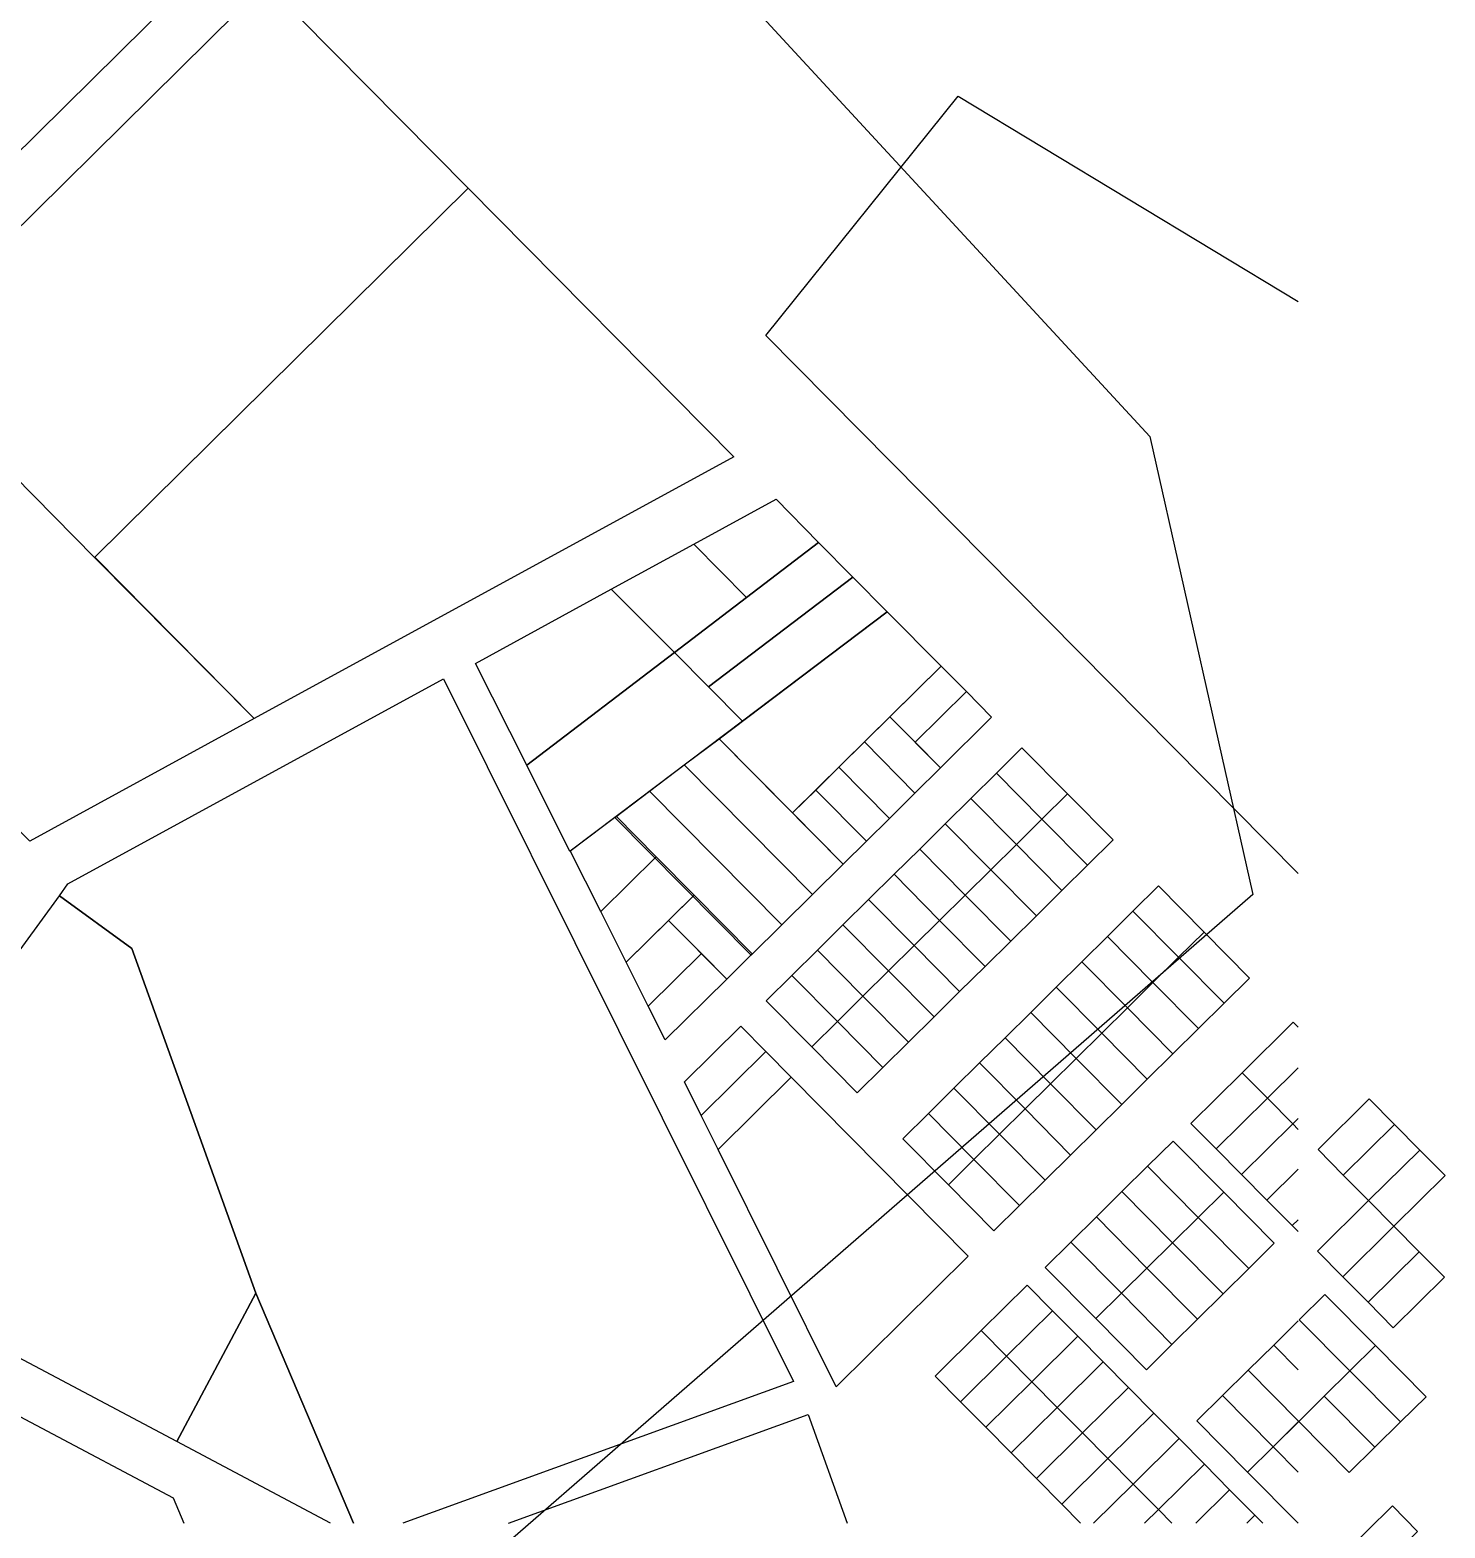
# Model space of a CAD drawing. Header units: metres. Extents: x 5594974 to 5596329, y 6967237 to 6968572.
# Drawn here: x 5595931.7 to 5596325.2, y 6967728.4 to 6968145 of the extents above; entities that cross this region are included whole.
import ezdxf

# ---------------------------------------------------------------- set-up
doc = ezdxf.new("R2010")
doc.units = ezdxf.units.M
doc.layers.add('zz_catastro_fontana', color=7, linetype='Continuous')
doc.layers.add('ZZ_Imagen', color=7, linetype='Continuous')

msp = doc.modelspace()

# ---------------------------------------------------------------- linework, layer by layer
at = {"layer": 'zz_catastro_fontana'}
for points in [[(5595876.71, 6968279.84), (5595986.75, 6968168.56), (5595926.31, 6968108.79), (5595816.27, 6968220.07), (5595876.71, 6968279.84)], [(5595876.71, 6968279.84), (5595986.75, 6968168.56), (5595926.31, 6968108.79), (5595816.27, 6968220.07), (5595876.71, 6968279.84)], [(5596053.55, 6968101.01), (5595949.69, 6967998.3), (5595893.49, 6968055.24), (5595997.3, 6968157.9), (5596053.55, 6968101.01)], [(5596053.55, 6968101.01), (5595949.69, 6967998.3), (5595893.49, 6968055.24), (5595997.3, 6968157.9), (5596053.55, 6968101.01)], [(5596127.44, 6968026.29), (5595994.05, 6967953.44), (5595949.71, 6967998.32), (5596053.55, 6968101.01), (5596127.44, 6968026.29)], [(5596127.44, 6968026.29), (5595994.05, 6967953.44), (5595949.71, 6967998.32), (5596053.55, 6968101.01), (5596127.44, 6968026.29)], [(5595893.49, 6968055.24), (5595949.69, 6967998.3), (5595994.05, 6967953.44), (5595931.68, 6967919.39), (5595894.1, 6967957.39), (5595844.88, 6968007.17), (5595893.49, 6968055.24)], [(5595893.49, 6968055.24), (5595949.69, 6967998.3), (5595994.05, 6967953.44), (5595931.68, 6967919.39), (5595894.1, 6967957.39), (5595844.88, 6968007.17), (5595893.49, 6968055.24)], [(5596116.25, 6968001.94), (5596139.15, 6968014.45), (5596151, 6968002.47), (5596130.98, 6967987.17), (5596116.25, 6968001.94)], [(5596116.25, 6968001.94), (5596139.15, 6968014.45), (5596151, 6968002.47), (5596130.98, 6967987.17), (5596116.25, 6968001.94)], [(5596130.98, 6967987.17), (5596110.96, 6967971.87), (5596093.34, 6967989.43), (5596116.25, 6968001.94), (5596130.98, 6967987.17)], [(5596130.98, 6967987.17), (5596110.96, 6967971.87), (5596093.34, 6967989.43), (5596116.25, 6968001.94), (5596130.98, 6967987.17)], [(5596160.54, 6967992.82), (5596120.38, 6967962.33), (5596110.96, 6967971.87), (5596151, 6968002.47), (5596160.54, 6967992.82)], [(5596160.54, 6967992.82), (5596120.38, 6967962.33), (5596110.96, 6967971.87), (5596151, 6968002.47), (5596160.54, 6967992.82)], [(5596110.96, 6967971.87), (5596069.88, 6967940.47), (5596055.57, 6967968.81), (5596093.34, 6967989.43), (5596110.96, 6967971.87)], [(5596110.96, 6967971.87), (5596069.88, 6967940.47), (5596055.57, 6967968.81), (5596093.34, 6967989.43), (5596110.96, 6967971.87)], [(5596170.09, 6967983.17), (5596129.82, 6967952.78), (5596120.38, 6967962.33), (5596160.54, 6967992.82), (5596170.09, 6967983.17)], [(5596170.09, 6967983.17), (5596129.82, 6967952.78), (5596120.38, 6967962.33), (5596160.54, 6967992.82), (5596170.09, 6967983.17)], [(5596185.03, 6967968.06), (5596143.74, 6967927.22), (5596123.31, 6967947.87), (5596170.09, 6967983.17), (5596185.03, 6967968.06)], [(5596185.03, 6967968.06), (5596143.74, 6967927.22), (5596123.31, 6967947.87), (5596170.09, 6967983.17), (5596185.03, 6967968.06)], [(5596129.82, 6967952.78), (5596081.78, 6967916.53), (5596069.88, 6967940.47), (5596110.96, 6967971.87), (5596129.82, 6967952.78)], [(5596129.82, 6967952.78), (5596081.78, 6967916.53), (5596069.88, 6967940.47), (5596110.96, 6967971.87), (5596129.82, 6967952.78)], [(5596185.03, 6967968.06), (5596192.06, 6967960.95), (5596177.84, 6967946.88), (5596170.81, 6967953.99), (5596185.03, 6967968.06)], [(5596185.03, 6967968.06), (5596192.06, 6967960.95), (5596177.84, 6967946.88), (5596170.81, 6967953.99), (5596185.03, 6967968.06)], [(5596192.06, 6967960.95), (5596199.1, 6967953.84), (5596184.88, 6967939.77), (5596177.84, 6967946.88), (5596192.06, 6967960.95)], [(5596192.06, 6967960.95), (5596199.1, 6967953.84), (5596184.88, 6967939.77), (5596177.84, 6967946.88), (5596192.06, 6967960.95)], [(5596170.81, 6967953.99), (5596184.88, 6967939.77), (5596177.77, 6967932.74), (5596163.7, 6967946.96), (5596170.81, 6967953.99)], [(5596170.81, 6967953.99), (5596184.88, 6967939.77), (5596177.77, 6967932.74), (5596163.7, 6967946.96), (5596170.81, 6967953.99)], [(5596149.27, 6967904.56), (5596113.65, 6967940.57), (5596123.31, 6967947.87), (5596157.8, 6967913), (5596149.27, 6967904.56)], [(5596149.27, 6967904.56), (5596113.65, 6967940.57), (5596123.31, 6967947.87), (5596157.8, 6967913), (5596149.27, 6967904.56)], [(5596163.7, 6967946.96), (5596177.77, 6967932.74), (5596170.65, 6967925.71), (5596156.59, 6967939.93), (5596163.7, 6967946.96)], [(5596163.7, 6967946.96), (5596177.77, 6967932.74), (5596170.65, 6967925.71), (5596156.59, 6967939.93), (5596163.7, 6967946.96)], [(5596200.42, 6967938.27), (5596207.53, 6967945.3), (5596220.19, 6967932.5), (5596213.08, 6967925.47), (5596200.42, 6967938.27)], [(5596200.42, 6967938.27), (5596207.53, 6967945.3), (5596220.19, 6967932.5), (5596213.08, 6967925.47), (5596200.42, 6967938.27)], [(5596140.73, 6967896.12), (5596103.99, 6967933.28), (5596113.65, 6967940.57), (5596149.27, 6967904.56), (5596140.73, 6967896.12)], [(5596140.73, 6967896.12), (5596103.99, 6967933.28), (5596113.65, 6967940.57), (5596149.27, 6967904.56), (5596140.73, 6967896.12)], [(5596156.59, 6967939.93), (5596170.65, 6967925.71), (5596164.26, 6967919.38), (5596150.19, 6967933.6), (5596156.59, 6967939.93)], [(5596156.59, 6967939.93), (5596170.65, 6967925.71), (5596164.26, 6967919.38), (5596150.19, 6967933.6), (5596156.59, 6967939.93)], [(5596193.31, 6967931.24), (5596200.42, 6967938.27), (5596213.08, 6967925.47), (5596205.97, 6967918.44), (5596193.31, 6967931.24)], [(5596193.31, 6967931.24), (5596200.42, 6967938.27), (5596213.08, 6967925.47), (5596205.97, 6967918.44), (5596193.31, 6967931.24)], [(5596132.2, 6967887.68), (5596094.32, 6967925.99), (5596103.99, 6967933.28), (5596140.73, 6967896.12), (5596132.2, 6967887.68)], [(5596132.2, 6967887.68), (5596094.32, 6967925.99), (5596103.99, 6967933.28), (5596140.73, 6967896.12), (5596132.2, 6967887.68)], [(5596150.19, 6967933.6), (5596164.26, 6967919.38), (5596157.8, 6967913), (5596143.74, 6967927.22), (5596150.19, 6967933.6)], [(5596150.19, 6967933.6), (5596164.26, 6967919.38), (5596157.8, 6967913), (5596143.74, 6967927.22), (5596150.19, 6967933.6)], [(5596186.2, 6967924.21), (5596193.31, 6967931.24), (5596205.97, 6967918.44), (5596198.86, 6967911.41), (5596186.2, 6967924.21)], [(5596186.2, 6967924.21), (5596193.31, 6967931.24), (5596205.97, 6967918.44), (5596198.86, 6967911.41), (5596186.2, 6967924.21)], [(5596213.08, 6967925.47), (5596220.19, 6967932.5), (5596232.85, 6967919.71), (5596225.74, 6967912.67), (5596213.08, 6967925.47)], [(5596213.08, 6967925.47), (5596220.19, 6967932.5), (5596232.85, 6967919.71), (5596225.74, 6967912.67), (5596213.08, 6967925.47)], [(5596090.41, 6967899.79), (5596081.93, 6967916.64), (5596094.71, 6967926.28), (5596105.82, 6967915.04), (5596090.41, 6967899.79)], [(5596090.41, 6967899.79), (5596081.93, 6967916.64), (5596094.71, 6967926.28), (5596105.82, 6967915.04), (5596090.41, 6967899.79)], [(5596179.09, 6967917.18), (5596186.2, 6967924.21), (5596198.86, 6967911.41), (5596191.75, 6967904.38), (5596179.09, 6967917.18)], [(5596179.09, 6967917.18), (5596186.2, 6967924.21), (5596198.86, 6967911.41), (5596191.75, 6967904.38), (5596179.09, 6967917.18)], [(5596205.97, 6967918.44), (5596213.08, 6967925.47), (5596225.74, 6967912.67), (5596218.63, 6967905.64), (5596205.97, 6967918.44)], [(5596205.97, 6967918.44), (5596213.08, 6967925.47), (5596225.74, 6967912.67), (5596218.63, 6967905.64), (5596205.97, 6967918.44)], [(5596097.5, 6967885.71), (5596090.41, 6967899.79), (5596105.82, 6967915.04), (5596116.37, 6967904.38), (5596097.5, 6967885.71)], [(5596097.5, 6967885.71), (5596090.41, 6967899.79), (5596105.82, 6967915.04), (5596116.37, 6967904.38), (5596097.5, 6967885.71)], [(5596171.98, 6967910.15), (5596179.09, 6967917.18), (5596191.75, 6967904.38), (5596184.64, 6967897.35), (5596171.98, 6967910.15)], [(5596171.98, 6967910.15), (5596179.09, 6967917.18), (5596191.75, 6967904.38), (5596184.64, 6967897.35), (5596171.98, 6967910.15)], [(5596198.86, 6967911.41), (5596205.97, 6967918.44), (5596218.63, 6967905.64), (5596211.52, 6967898.61), (5596198.86, 6967911.41)], [(5596198.86, 6967911.41), (5596205.97, 6967918.44), (5596218.63, 6967905.64), (5596211.52, 6967898.61), (5596198.86, 6967911.41)], [(5596191.75, 6967904.38), (5596198.86, 6967911.41), (5596211.52, 6967898.61), (5596204.41, 6967891.58), (5596191.75, 6967904.38)], [(5596191.75, 6967904.38), (5596198.86, 6967911.41), (5596211.52, 6967898.61), (5596204.41, 6967891.58), (5596191.75, 6967904.38)], [(5596164.87, 6967903.11), (5596171.98, 6967910.15), (5596184.64, 6967897.35), (5596177.53, 6967890.32), (5596164.87, 6967903.11)], [(5596164.87, 6967903.11), (5596171.98, 6967910.15), (5596184.64, 6967897.35), (5596177.53, 6967890.32), (5596164.87, 6967903.11)], [(5596238.39, 6967899.88), (5596245.5, 6967906.91), (5596258.16, 6967894.11), (5596251.05, 6967887.08), (5596238.39, 6967899.88)], [(5596238.39, 6967899.88), (5596245.5, 6967906.91), (5596258.16, 6967894.11), (5596251.05, 6967887.08), (5596238.39, 6967899.88)], [(5595869.23, 6967807.19), (5595939.89, 6967904.18), (5595960.01, 6967889.52), (5595994.53, 6967793.72), (5595972.59, 6967752.38), (5595869.23, 6967807.19)], [(5595869.23, 6967807.19), (5595939.89, 6967904.18), (5595960.01, 6967889.52), (5595994.53, 6967793.72), (5595972.59, 6967752.38), (5595869.23, 6967807.19)], [(5596125.43, 6967880.99), (5596109.26, 6967897.34), (5596116.37, 6967904.38), (5596132.54, 6967888.02), (5596125.43, 6967880.99)], [(5596125.43, 6967880.99), (5596109.26, 6967897.34), (5596116.37, 6967904.38), (5596132.54, 6967888.02), (5596125.43, 6967880.99)], [(5596157.76, 6967896.08), (5596164.87, 6967903.11), (5596177.53, 6967890.32), (5596170.42, 6967883.28), (5596157.76, 6967896.08)], [(5596157.76, 6967896.08), (5596164.87, 6967903.11), (5596177.53, 6967890.32), (5596170.42, 6967883.28), (5596157.76, 6967896.08)], [(5596184.64, 6967897.35), (5596191.75, 6967904.38), (5596204.41, 6967891.58), (5596197.3, 6967884.55), (5596184.64, 6967897.35)], [(5596184.64, 6967897.35), (5596191.75, 6967904.38), (5596204.41, 6967891.58), (5596197.3, 6967884.55), (5596184.64, 6967897.35)], [(5596231.28, 6967892.84), (5596238.39, 6967899.88), (5596251.05, 6967887.08), (5596243.94, 6967880.05), (5596231.28, 6967892.84)], [(5596231.28, 6967892.84), (5596238.39, 6967899.88), (5596251.05, 6967887.08), (5596243.94, 6967880.05), (5596231.28, 6967892.84)], [(5596118.4, 6967888.1), (5596103.64, 6967873.5), (5596097.5, 6967885.71), (5596109.26, 6967897.34), (5596118.4, 6967888.1)], [(5596118.4, 6967888.1), (5596103.64, 6967873.5), (5596097.5, 6967885.71), (5596109.26, 6967897.34), (5596118.4, 6967888.1)], [(5596150.65, 6967889.05), (5596157.76, 6967896.08), (5596170.42, 6967883.28), (5596163.31, 6967876.25), (5596150.65, 6967889.05)], [(5596150.65, 6967889.05), (5596157.76, 6967896.08), (5596170.42, 6967883.28), (5596163.31, 6967876.25), (5596150.65, 6967889.05)], [(5596177.53, 6967890.32), (5596184.64, 6967897.35), (5596197.3, 6967884.55), (5596190.19, 6967877.52), (5596177.53, 6967890.32)], [(5596177.53, 6967890.32), (5596184.64, 6967897.35), (5596197.3, 6967884.55), (5596190.19, 6967877.52), (5596177.53, 6967890.32)], [(5596251.05, 6967887.08), (5596258.16, 6967894.11), (5596270.82, 6967881.31), (5596263.71, 6967874.28), (5596251.05, 6967887.08)], [(5596251.05, 6967887.08), (5596258.16, 6967894.11), (5596270.82, 6967881.31), (5596263.71, 6967874.28), (5596251.05, 6967887.08)], [(5596170.42, 6967883.28), (5596177.53, 6967890.32), (5596190.19, 6967877.52), (5596183.08, 6967870.49), (5596170.42, 6967883.28)], [(5596170.42, 6967883.28), (5596177.53, 6967890.32), (5596190.19, 6967877.52), (5596183.08, 6967870.49), (5596170.42, 6967883.28)], [(5596224.17, 6967885.81), (5596231.28, 6967892.84), (5596243.94, 6967880.05), (5596236.83, 6967873.01), (5596224.17, 6967885.81)], [(5596224.17, 6967885.81), (5596231.28, 6967892.84), (5596243.94, 6967880.05), (5596236.83, 6967873.01), (5596224.17, 6967885.81)], [(5596125.43, 6967880.99), (5596108.37, 6967864.11), (5596103.64, 6967873.5), (5596118.4, 6967888.1), (5596125.43, 6967880.99)], [(5596125.43, 6967880.99), (5596108.37, 6967864.11), (5596103.64, 6967873.5), (5596118.4, 6967888.1), (5596125.43, 6967880.99)], [(5596143.54, 6967882.02), (5596150.65, 6967889.05), (5596163.31, 6967876.25), (5596156.2, 6967869.22), (5596143.54, 6967882.02)], [(5596143.54, 6967882.02), (5596150.65, 6967889.05), (5596163.31, 6967876.25), (5596156.2, 6967869.22), (5596143.54, 6967882.02)], [(5596217.06, 6967878.78), (5596224.17, 6967885.81), (5596236.83, 6967873.01), (5596229.72, 6967865.98), (5596217.06, 6967878.78)], [(5596217.06, 6967878.78), (5596224.17, 6967885.81), (5596236.83, 6967873.01), (5596229.72, 6967865.98), (5596217.06, 6967878.78)], [(5596243.94, 6967880.05), (5596251.05, 6967887.08), (5596263.71, 6967874.28), (5596256.6, 6967867.25), (5596243.94, 6967880.05)], [(5596243.94, 6967880.05), (5596251.05, 6967887.08), (5596263.71, 6967874.28), (5596256.6, 6967867.25), (5596243.94, 6967880.05)], [(5596136.43, 6967874.99), (5596143.54, 6967882.02), (5596156.2, 6967869.22), (5596149.09, 6967862.19), (5596136.43, 6967874.99)], [(5596136.43, 6967874.99), (5596143.54, 6967882.02), (5596156.2, 6967869.22), (5596149.09, 6967862.19), (5596136.43, 6967874.99)], [(5596163.31, 6967876.25), (5596170.42, 6967883.28), (5596183.08, 6967870.49), (5596175.97, 6967863.45), (5596163.31, 6967876.25)], [(5596163.31, 6967876.25), (5596170.42, 6967883.28), (5596183.08, 6967870.49), (5596175.97, 6967863.45), (5596163.31, 6967876.25)], [(5596209.95, 6967871.75), (5596217.06, 6967878.78), (5596229.72, 6967865.98), (5596222.61, 6967858.95), (5596209.95, 6967871.75)], [(5596209.95, 6967871.75), (5596217.06, 6967878.78), (5596229.72, 6967865.98), (5596222.61, 6967858.95), (5596209.95, 6967871.75)], [(5596236.83, 6967873.01), (5596243.94, 6967880.05), (5596256.6, 6967867.25), (5596249.49, 6967860.22), (5596236.83, 6967873.01)], [(5596236.83, 6967873.01), (5596243.94, 6967880.05), (5596256.6, 6967867.25), (5596249.49, 6967860.22), (5596236.83, 6967873.01)], [(5596156.2, 6967869.22), (5596163.31, 6967876.25), (5596175.97, 6967863.45), (5596168.85, 6967856.42), (5596156.2, 6967869.22)], [(5596156.2, 6967869.22), (5596163.31, 6967876.25), (5596175.97, 6967863.45), (5596168.85, 6967856.42), (5596156.2, 6967869.22)], [(5596229.72, 6967865.98), (5596236.83, 6967873.01), (5596249.49, 6967860.22), (5596242.38, 6967853.18), (5596229.72, 6967865.98)], [(5596229.72, 6967865.98), (5596236.83, 6967873.01), (5596249.49, 6967860.22), (5596242.38, 6967853.18), (5596229.72, 6967865.98)], [(5596149.09, 6967862.19), (5596156.2, 6967869.22), (5596168.85, 6967856.42), (5596161.74, 6967849.39), (5596149.09, 6967862.19)], [(5596149.09, 6967862.19), (5596156.2, 6967869.22), (5596168.85, 6967856.42), (5596161.74, 6967849.39), (5596149.09, 6967862.19)], [(5596202.84, 6967864.72), (5596209.95, 6967871.75), (5596222.61, 6967858.95), (5596215.5, 6967851.92), (5596202.84, 6967864.72)], [(5596202.84, 6967864.72), (5596209.95, 6967871.75), (5596222.61, 6967858.95), (5596215.5, 6967851.92), (5596202.84, 6967864.72)], [(5596136.35, 6967860.85), (5596118.37, 6967843.06), (5596113.68, 6967852.49), (5596129.32, 6967867.96), (5596136.35, 6967860.85)], [(5596136.35, 6967860.85), (5596118.37, 6967843.06), (5596113.68, 6967852.49), (5596129.32, 6967867.96), (5596136.35, 6967860.85)], [(5596195.73, 6967857.69), (5596202.84, 6967864.72), (5596215.5, 6967851.92), (5596208.39, 6967844.89), (5596195.73, 6967857.69)], [(5596195.73, 6967857.69), (5596202.84, 6967864.72), (5596215.5, 6967851.92), (5596208.39, 6967844.89), (5596195.73, 6967857.69)], [(5596222.61, 6967858.95), (5596229.72, 6967865.98), (5596242.38, 6967853.18), (5596235.27, 6967846.15), (5596222.61, 6967858.95)], [(5596222.61, 6967858.95), (5596229.72, 6967865.98), (5596242.38, 6967853.18), (5596235.27, 6967846.15), (5596222.61, 6967858.95)], [(5596143.38, 6967853.74), (5596123.05, 6967833.63), (5596118.37, 6967843.06), (5596136.35, 6967860.85), (5596143.38, 6967853.74)], [(5596143.38, 6967853.74), (5596123.05, 6967833.63), (5596118.37, 6967843.06), (5596136.35, 6967860.85), (5596143.38, 6967853.74)], [(5596188.62, 6967850.66), (5596195.73, 6967857.69), (5596208.39, 6967844.89), (5596201.28, 6967837.86), (5596188.62, 6967850.66)], [(5596188.62, 6967850.66), (5596195.73, 6967857.69), (5596208.39, 6967844.89), (5596201.28, 6967837.86), (5596188.62, 6967850.66)], [(5596215.5, 6967851.92), (5596222.61, 6967858.95), (5596235.27, 6967846.15), (5596228.16, 6967839.12), (5596215.5, 6967851.92)], [(5596215.5, 6967851.92), (5596222.61, 6967858.95), (5596235.27, 6967846.15), (5596228.16, 6967839.12), (5596215.5, 6967851.92)], [(5596143.38, 6967853.74), (5596192.6, 6967803.96), (5596155.87, 6967767.64), (5596123.05, 6967833.63), (5596143.38, 6967853.74)], [(5596143.38, 6967853.74), (5596192.6, 6967803.96), (5596155.87, 6967767.64), (5596123.05, 6967833.63), (5596143.38, 6967853.74)], [(5596208.39, 6967844.89), (5596215.5, 6967851.92), (5596228.16, 6967839.12), (5596221.05, 6967832.09), (5596208.39, 6967844.89)], [(5596208.39, 6967844.89), (5596215.5, 6967851.92), (5596228.16, 6967839.12), (5596221.05, 6967832.09), (5596208.39, 6967844.89)], [(5596254.52, 6967840.9), (5596268.74, 6967854.97), (5596275.77, 6967847.86), (5596261.55, 6967833.79), (5596254.52, 6967840.9)], [(5596254.52, 6967840.9), (5596268.74, 6967854.97), (5596275.77, 6967847.86), (5596261.55, 6967833.79), (5596254.52, 6967840.9)], [(5596181.51, 6967843.62), (5596188.62, 6967850.66), (5596201.28, 6967837.86), (5596194.17, 6967830.83), (5596181.51, 6967843.62)], [(5596181.51, 6967843.62), (5596188.62, 6967850.66), (5596201.28, 6967837.86), (5596194.17, 6967830.83), (5596181.51, 6967843.62)], [(5596261.55, 6967833.79), (5596275.77, 6967847.86), (5596282.8, 6967840.75), (5596268.58, 6967826.68), (5596261.55, 6967833.79)], [(5596261.55, 6967833.79), (5596275.77, 6967847.86), (5596282.8, 6967840.75), (5596268.58, 6967826.68), (5596261.55, 6967833.79)], [(5596289.84, 6967833.64), (5596304.06, 6967847.7), (5596311.09, 6967840.59), (5596296.87, 6967826.53), (5596289.84, 6967833.64)], [(5596289.84, 6967833.64), (5596304.06, 6967847.7), (5596311.09, 6967840.59), (5596296.87, 6967826.53), (5596289.84, 6967833.64)], [(5596174.4, 6967836.59), (5596181.51, 6967843.62), (5596194.17, 6967830.83), (5596187.06, 6967823.79), (5596174.4, 6967836.59)], [(5596174.4, 6967836.59), (5596181.51, 6967843.62), (5596194.17, 6967830.83), (5596187.06, 6967823.79), (5596174.4, 6967836.59)], [(5596201.28, 6967837.86), (5596208.39, 6967844.89), (5596221.05, 6967832.09), (5596213.94, 6967825.06), (5596201.28, 6967837.86)], [(5596201.28, 6967837.86), (5596208.39, 6967844.89), (5596221.05, 6967832.09), (5596213.94, 6967825.06), (5596201.28, 6967837.86)], [(5596296.87, 6967826.53), (5596311.09, 6967840.59), (5596318.12, 6967833.48), (5596303.9, 6967819.42), (5596296.87, 6967826.53)], [(5596296.87, 6967826.53), (5596311.09, 6967840.59), (5596318.12, 6967833.48), (5596303.9, 6967819.42), (5596296.87, 6967826.53)], [(5596194.17, 6967830.83), (5596201.28, 6967837.86), (5596213.94, 6967825.06), (5596206.83, 6967818.03), (5596194.17, 6967830.83)], [(5596194.17, 6967830.83), (5596201.28, 6967837.86), (5596213.94, 6967825.06), (5596206.83, 6967818.03), (5596194.17, 6967830.83)], [(5596242.43, 6967828.95), (5596249.54, 6967835.98), (5596263.61, 6967821.76), (5596256.5, 6967814.73), (5596242.43, 6967828.95)], [(5596242.43, 6967828.95), (5596249.54, 6967835.98), (5596263.61, 6967821.76), (5596256.5, 6967814.73), (5596242.43, 6967828.95)], [(5596303.9, 6967819.42), (5596318.12, 6967833.48), (5596325.15, 6967826.37), (5596310.93, 6967812.31), (5596303.9, 6967819.42)], [(5596303.9, 6967819.42), (5596318.12, 6967833.48), (5596325.15, 6967826.37), (5596310.93, 6967812.31), (5596303.9, 6967819.42)], [(5596187.06, 6967823.79), (5596194.17, 6967830.83), (5596206.83, 6967818.03), (5596199.71, 6967810.99), (5596187.06, 6967823.79)], [(5596187.06, 6967823.79), (5596194.17, 6967830.83), (5596206.83, 6967818.03), (5596199.71, 6967810.99), (5596187.06, 6967823.79)], [(5596235.32, 6967821.92), (5596242.43, 6967828.95), (5596256.5, 6967814.73), (5596249.39, 6967807.7), (5596235.32, 6967821.92)], [(5596235.32, 6967821.92), (5596242.43, 6967828.95), (5596256.5, 6967814.73), (5596249.39, 6967807.7), (5596235.32, 6967821.92)], [(5596228.21, 6967814.89), (5596235.32, 6967821.92), (5596249.39, 6967807.7), (5596242.28, 6967800.67), (5596228.21, 6967814.89)], [(5596228.21, 6967814.89), (5596235.32, 6967821.92), (5596249.39, 6967807.7), (5596242.28, 6967800.67), (5596228.21, 6967814.89)], [(5596256.5, 6967814.73), (5596263.61, 6967821.76), (5596277.67, 6967807.54), (5596270.56, 6967800.51), (5596256.5, 6967814.73)], [(5596256.5, 6967814.73), (5596263.61, 6967821.76), (5596277.67, 6967807.54), (5596270.56, 6967800.51), (5596256.5, 6967814.73)], [(5596289.68, 6967805.35), (5596303.9, 6967819.42), (5596310.93, 6967812.31), (5596296.71, 6967798.24), (5596289.68, 6967805.35)], [(5596289.68, 6967805.35), (5596303.9, 6967819.42), (5596310.93, 6967812.31), (5596296.71, 6967798.24), (5596289.68, 6967805.35)], [(5596221.1, 6967807.86), (5596228.21, 6967814.89), (5596242.28, 6967800.67), (5596235.16, 6967793.64), (5596221.1, 6967807.86)], [(5596221.1, 6967807.86), (5596228.21, 6967814.89), (5596242.28, 6967800.67), (5596235.16, 6967793.64), (5596221.1, 6967807.86)], [(5596249.39, 6967807.7), (5596256.5, 6967814.73), (5596270.56, 6967800.51), (5596263.45, 6967793.48), (5596249.39, 6967807.7)], [(5596249.39, 6967807.7), (5596256.5, 6967814.73), (5596270.56, 6967800.51), (5596263.45, 6967793.48), (5596249.39, 6967807.7)], [(5596296.71, 6967798.24), (5596310.93, 6967812.31), (5596317.96, 6967805.2), (5596303.74, 6967791.13), (5596296.71, 6967798.24)], [(5596296.71, 6967798.24), (5596310.93, 6967812.31), (5596317.96, 6967805.2), (5596303.74, 6967791.13), (5596296.71, 6967798.24)], [(5596213.99, 6967800.82), (5596221.1, 6967807.86), (5596235.16, 6967793.64), (5596228.05, 6967786.6), (5596213.99, 6967800.82)], [(5596213.99, 6967800.82), (5596221.1, 6967807.86), (5596235.16, 6967793.64), (5596228.05, 6967786.6), (5596213.99, 6967800.82)], [(5596242.28, 6967800.67), (5596249.39, 6967807.7), (5596263.45, 6967793.48), (5596256.34, 6967786.45), (5596242.28, 6967800.67)], [(5596242.28, 6967800.67), (5596249.39, 6967807.7), (5596263.45, 6967793.48), (5596256.34, 6967786.45), (5596242.28, 6967800.67)], [(5596303.74, 6967791.13), (5596317.96, 6967805.2), (5596324.99, 6967798.08), (5596310.77, 6967784.02), (5596303.74, 6967791.13)], [(5596303.74, 6967791.13), (5596317.96, 6967805.2), (5596324.99, 6967798.08), (5596310.77, 6967784.02), (5596303.74, 6967791.13)], [(5596235.16, 6967793.64), (5596242.28, 6967800.67), (5596256.34, 6967786.45), (5596249.23, 6967779.41), (5596235.16, 6967793.64)], [(5596235.16, 6967793.64), (5596242.28, 6967800.67), (5596256.34, 6967786.45), (5596249.23, 6967779.41), (5596235.16, 6967793.64)], [(5596196.22, 6967783.25), (5596209.01, 6967795.9), (5596216.05, 6967788.79), (5596203.25, 6967776.14), (5596196.22, 6967783.25)], [(5596196.22, 6967783.25), (5596209.01, 6967795.9), (5596216.05, 6967788.79), (5596203.25, 6967776.14), (5596196.22, 6967783.25)], [(5596228.05, 6967786.6), (5596235.16, 6967793.64), (5596249.23, 6967779.41), (5596242.12, 6967772.38), (5596228.05, 6967786.6)], [(5596228.05, 6967786.6), (5596235.16, 6967793.64), (5596249.23, 6967779.41), (5596242.12, 6967772.38), (5596228.05, 6967786.6)], [(5596284.62, 6967786.29), (5596291.73, 6967793.32), (5596305.8, 6967779.1), (5596298.69, 6967772.07), (5596284.62, 6967786.29)], [(5596284.62, 6967786.29), (5596291.73, 6967793.32), (5596305.8, 6967779.1), (5596298.69, 6967772.07), (5596284.62, 6967786.29)], [(5596203.25, 6967776.14), (5596216.05, 6967788.79), (5596223.08, 6967781.68), (5596210.28, 6967769.03), (5596203.25, 6967776.14)], [(5596203.25, 6967776.14), (5596216.05, 6967788.79), (5596223.08, 6967781.68), (5596210.28, 6967769.03), (5596203.25, 6967776.14)], [(5596183.42, 6967770.59), (5596196.22, 6967783.25), (5596203.25, 6967776.14), (5596190.45, 6967763.48), (5596183.42, 6967770.59)], [(5596183.42, 6967770.59), (5596196.22, 6967783.25), (5596203.25, 6967776.14), (5596190.45, 6967763.48), (5596183.42, 6967770.59)], [(5596210.28, 6967769.03), (5596223.08, 6967781.68), (5596230.11, 6967774.57), (5596217.31, 6967761.91), (5596210.28, 6967769.03)], [(5596210.28, 6967769.03), (5596223.08, 6967781.68), (5596230.11, 6967774.57), (5596217.31, 6967761.91), (5596210.28, 6967769.03)], [(5596298.69, 6967772.07), (5596305.8, 6967779.1), (5596319.86, 6967764.88), (5596312.75, 6967757.85), (5596298.69, 6967772.07)], [(5596298.69, 6967772.07), (5596305.8, 6967779.1), (5596319.86, 6967764.88), (5596312.75, 6967757.85), (5596298.69, 6967772.07)], [(5596190.45, 6967763.48), (5596203.25, 6967776.14), (5596210.28, 6967769.03), (5596197.48, 6967756.37), (5596190.45, 6967763.48)], [(5596190.45, 6967763.48), (5596203.25, 6967776.14), (5596210.28, 6967769.03), (5596197.48, 6967756.37), (5596190.45, 6967763.48)], [(5596217.31, 6967761.91), (5596230.11, 6967774.57), (5596237.14, 6967767.46), (5596224.34, 6967754.8), (5596217.31, 6967761.91)], [(5596217.31, 6967761.91), (5596230.11, 6967774.57), (5596237.14, 6967767.46), (5596224.34, 6967754.8), (5596217.31, 6967761.91)], [(5596197.48, 6967756.37), (5596210.28, 6967769.03), (5596217.31, 6967761.91), (5596204.51, 6967749.26), (5596197.48, 6967756.37)], [(5596197.48, 6967756.37), (5596210.28, 6967769.03), (5596217.31, 6967761.91), (5596204.51, 6967749.26), (5596197.48, 6967756.37)], [(5596263.29, 6967765.19), (5596270.4, 6967772.23), (5596284.46, 6967758.01), (5596277.35, 6967750.97), (5596263.29, 6967765.19)], [(5596263.29, 6967765.19), (5596270.4, 6967772.23), (5596284.46, 6967758.01), (5596277.35, 6967750.97), (5596263.29, 6967765.19)], [(5596291.58, 6967765.04), (5596298.69, 6967772.07), (5596312.75, 6967757.85), (5596305.64, 6967750.82), (5596291.58, 6967765.04)], [(5596291.58, 6967765.04), (5596298.69, 6967772.07), (5596312.75, 6967757.85), (5596305.64, 6967750.82), (5596291.58, 6967765.04)], [(5596224.34, 6967754.8), (5596237.14, 6967767.46), (5596244.17, 6967760.35), (5596231.37, 6967747.69), (5596224.34, 6967754.8)], [(5596224.34, 6967754.8), (5596237.14, 6967767.46), (5596244.17, 6967760.35), (5596231.37, 6967747.69), (5596224.34, 6967754.8)], [(5596256.18, 6967758.16), (5596263.29, 6967765.19), (5596277.35, 6967750.97), (5596270.24, 6967743.94), (5596256.18, 6967758.16)], [(5596256.18, 6967758.16), (5596263.29, 6967765.19), (5596277.35, 6967750.97), (5596270.24, 6967743.94), (5596256.18, 6967758.16)], [(5596284.46, 6967758.01), (5596291.58, 6967765.04), (5596305.64, 6967750.82), (5596298.53, 6967743.78), (5596284.46, 6967758.01)], [(5596284.46, 6967758.01), (5596291.58, 6967765.04), (5596305.64, 6967750.82), (5596298.53, 6967743.78), (5596284.46, 6967758.01)], [(5596204.51, 6967749.26), (5596217.31, 6967761.91), (5596224.34, 6967754.8), (5596211.54, 6967742.15), (5596204.51, 6967749.26)], [(5596204.51, 6967749.26), (5596217.31, 6967761.91), (5596224.34, 6967754.8), (5596211.54, 6967742.15), (5596204.51, 6967749.26)], [(5596231.37, 6967747.69), (5596244.17, 6967760.35), (5596251.2, 6967753.24), (5596238.4, 6967740.58), (5596231.37, 6967747.69)], [(5596231.37, 6967747.69), (5596244.17, 6967760.35), (5596251.2, 6967753.24), (5596238.4, 6967740.58), (5596231.37, 6967747.69)], [(5596211.54, 6967742.15), (5596224.34, 6967754.8), (5596231.37, 6967747.69), (5596218.57, 6967735.04), (5596211.54, 6967742.15)], [(5596211.54, 6967742.15), (5596224.34, 6967754.8), (5596231.37, 6967747.69), (5596218.57, 6967735.04), (5596211.54, 6967742.15)], [(5596238.4, 6967740.58), (5596251.2, 6967753.24), (5596258.24, 6967746.13), (5596245.44, 6967733.47), (5596238.4, 6967740.58)], [(5596238.4, 6967740.58), (5596251.2, 6967753.24), (5596258.24, 6967746.13), (5596245.44, 6967733.47), (5596238.4, 6967740.58)], [(5596310.5, 6967734.53), (5596317.53, 6967727.41), (5596296.2, 6967706.32), (5596289.17, 6967713.43), (5596310.5, 6967734.53)], [(5596310.5, 6967734.53), (5596317.53, 6967727.41), (5596296.2, 6967706.32), (5596289.17, 6967713.43), (5596310.5, 6967734.53)]]:
    msp.add_lwpolyline(points, close=True, dxfattribs=at)
for points in [[(5596284.31, 6967910.34), (5596136.27, 6968060.03), (5596189.78, 6968126.59), (5596284.31, 6968069.42)], [(5596284.31, 6967910.34), (5596136.27, 6968060.03), (5596189.78, 6968126.59), (5596284.31, 6968069.42)], [(5596021.65, 6967729.72), (5595994.56, 6967793.63), (5595960.01, 6967889.52), (5595939.89, 6967904.18), (5595942.29, 6967907.47), (5596046.73, 6967964.51), (5596143.97, 6967769.12), (5596035.42, 6967729.72)], [(5596021.65, 6967729.72), (5595994.56, 6967793.63), (5595960.01, 6967889.52), (5595939.89, 6967904.18), (5595942.29, 6967907.47), (5596046.73, 6967964.51), (5596143.97, 6967769.12), (5596035.42, 6967729.72)], [(5596284.31, 6967856.3), (5596275.77, 6967847.86), (5596268.74, 6967854.97), (5596282.96, 6967869.03), (5596284.31, 6967867.67)], [(5596284.31, 6967856.3), (5596275.77, 6967847.86), (5596268.74, 6967854.97), (5596282.96, 6967869.03), (5596284.31, 6967867.67)], [(5596284.31, 6967842.23), (5596282.8, 6967840.75), (5596275.77, 6967847.86), (5596284.31, 6967856.3)], [(5596284.31, 6967842.23), (5596282.8, 6967840.75), (5596275.77, 6967847.86), (5596284.31, 6967856.3)], [(5596284.31, 6967828.17), (5596275.62, 6967819.57), (5596268.58, 6967826.68), (5596282.8, 6967840.75), (5596284.31, 6967839.23)], [(5596284.31, 6967828.17), (5596275.62, 6967819.57), (5596268.58, 6967826.68), (5596282.8, 6967840.75), (5596284.31, 6967839.23)], [(5596284.31, 6967839.23), (5596282.8, 6967840.75), (5596284.31, 6967842.23)], [(5596284.31, 6967839.23), (5596282.8, 6967840.75), (5596284.31, 6967842.23)], [(5596284.31, 6967814.11), (5596282.65, 6967812.46), (5596275.62, 6967819.57), (5596284.31, 6967828.17)], [(5596284.31, 6967814.11), (5596282.65, 6967812.46), (5596275.62, 6967819.57), (5596284.31, 6967828.17)], [(5596284.31, 6967810.78), (5596282.65, 6967812.46), (5596284.31, 6967814.11)], [(5596284.31, 6967810.78), (5596282.65, 6967812.46), (5596284.31, 6967814.11)], [(5596015.32, 6967729.72), (5595972.59, 6967752.38), (5595994.53, 6967793.72), (5596021.65, 6967729.72)], [(5596015.32, 6967729.72), (5595972.59, 6967752.38), (5595994.53, 6967793.72), (5596021.65, 6967729.72)], [(5596284.31, 6967772.39), (5596277.51, 6967779.26), (5596284.31, 6967785.98)], [(5596284.31, 6967772.39), (5596277.51, 6967779.26), (5596284.31, 6967785.98)], [(5595926.48, 6967729.72), (5595888.06, 6967738.62), (5595895.29, 6967777.22), (5595971.54, 6967736.79), (5595974.49, 6967729.72)], [(5595926.48, 6967729.72), (5595888.06, 6967738.62), (5595895.29, 6967777.22), (5595971.54, 6967736.79), (5595974.49, 6967729.72)], [(5596284.31, 6967758.16), (5596270.4, 6967772.23), (5596277.51, 6967779.26), (5596284.31, 6967772.39)], [(5596284.31, 6967758.16), (5596270.4, 6967772.23), (5596277.51, 6967779.26), (5596284.31, 6967772.39)], [(5596064.73, 6967729.72), (5596148.04, 6967759.96), (5596158.96, 6967729.72)], [(5596064.73, 6967729.72), (5596148.04, 6967759.96), (5596158.96, 6967729.72)], [(5596284.31, 6967743.94), (5596277.35, 6967750.97), (5596284.31, 6967757.85)], [(5596284.31, 6967743.94), (5596277.35, 6967750.97), (5596284.31, 6967757.85)], [(5596284.31, 6967729.72), (5596270.24, 6967743.94), (5596277.35, 6967750.97), (5596284.31, 6967743.94)], [(5596284.31, 6967729.72), (5596270.24, 6967743.94), (5596277.35, 6967750.97), (5596284.31, 6967743.94)], [(5596223.83, 6967729.72), (5596218.57, 6967735.04), (5596231.37, 6967747.69), (5596238.4, 6967740.58), (5596227.42, 6967729.72)], [(5596223.83, 6967729.72), (5596218.57, 6967735.04), (5596231.37, 6967747.69), (5596238.4, 6967740.58), (5596227.42, 6967729.72)], [(5596249.15, 6967729.72), (5596245.44, 6967733.47), (5596258.24, 6967746.13), (5596265.27, 6967739.02), (5596255.86, 6967729.72)], [(5596249.15, 6967729.72), (5596245.44, 6967733.47), (5596258.24, 6967746.13), (5596265.27, 6967739.02), (5596255.86, 6967729.72)], [(5596227.42, 6967729.72), (5596238.4, 6967740.58), (5596245.44, 6967733.47), (5596241.64, 6967729.72)], [(5596227.42, 6967729.72), (5596238.4, 6967740.58), (5596245.44, 6967733.47), (5596241.64, 6967729.72)], [(5596255.86, 6967729.72), (5596265.27, 6967739.02), (5596272.3, 6967731.91), (5596270.09, 6967729.72)], [(5596255.86, 6967729.72), (5596265.27, 6967739.02), (5596272.3, 6967731.91), (5596270.09, 6967729.72)], [(5596241.64, 6967729.72), (5596245.44, 6967733.47), (5596249.15, 6967729.72)], [(5596241.64, 6967729.72), (5596245.44, 6967733.47), (5596249.15, 6967729.72)], [(5596270.09, 6967729.72), (5596272.3, 6967731.91), (5596274.46, 6967729.72)], [(5596270.09, 6967729.72), (5596272.3, 6967731.91), (5596274.46, 6967729.72)]]:
    msp.add_lwpolyline(points, dxfattribs=at)
at = {"layer": 'ZZ_Imagen', "flags": 128}
msp.add_lwpolyline([(5595773.1, 6968540.8), (5596243.07, 6968031.89), (5596271.71, 6967904.51), (5595504.08, 6967236.79), (5594973.95, 6967974.43), (5595605.89, 6968571.78)], close=True, dxfattribs=at)

doc.saveas('drawing.dxf')
